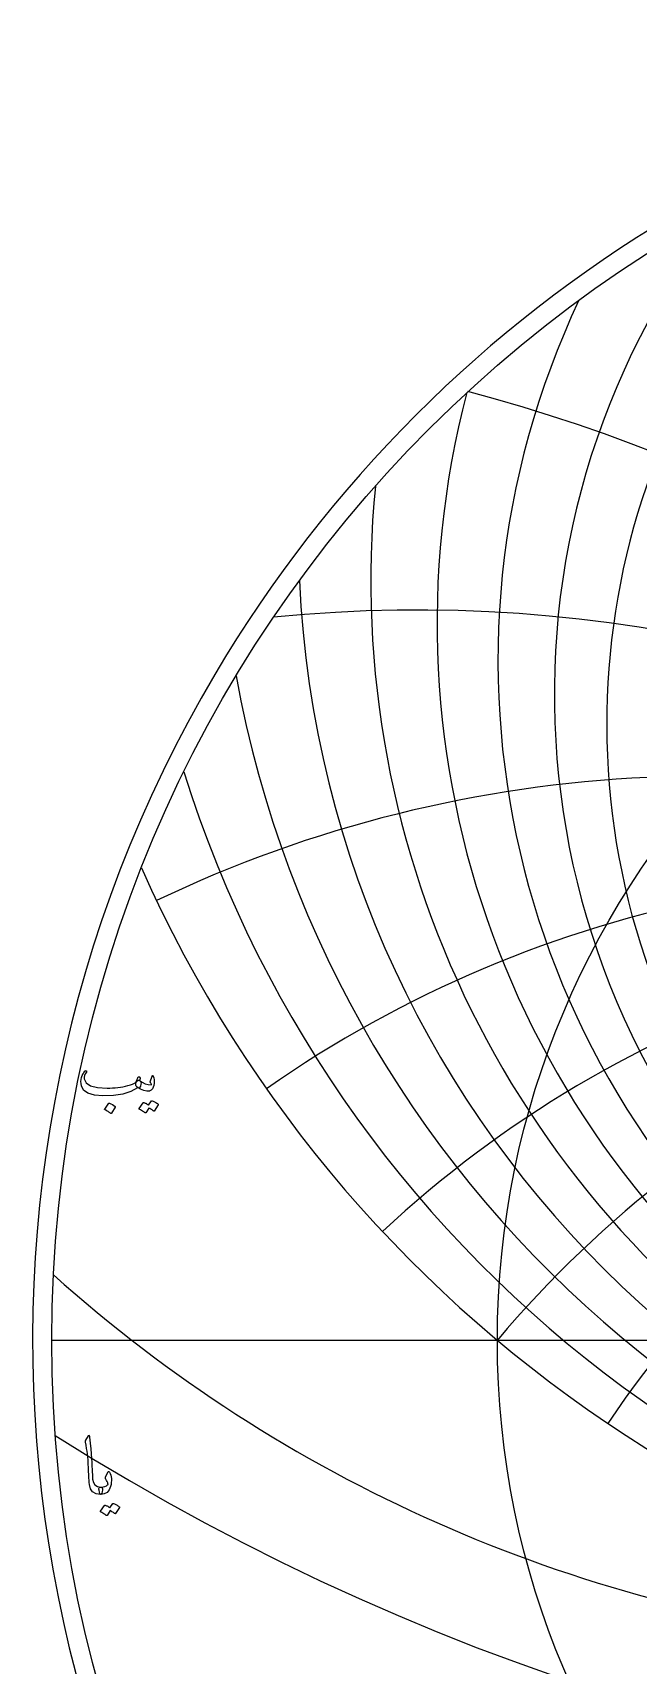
# Model space of a CAD drawing. Header units: millimetres. Extents: x -80 to 80, y -80 to 82.
# Drawn here: x -80.4 to -43.2, y -20 to 80.3 of the extents above; entities that cross this region are included whole.
import ezdxf

# ---------------------------------------------------------------- set-up
doc = ezdxf.new("R2010")
doc.units = ezdxf.units.MM
for name, color, linetype in [('CUT_OUTER', 1, 'Continuous'), ('ENGRAVE', 7, 'Continuous'), ('ENGRAVE_FINE', 8, 'Continuous'), ('TEXT', 5, 'Continuous')]:
    doc.layers.add(name, color=color, linetype=linetype)

msp = doc.modelspace()

# ---------------------------------------------------------------- linework, layer by layer
at = {"layer": 'CUT_OUTER'}
for centre, radius, start, end in [((-0.0002, -0.0002), 80.3699, 149.413866, 87.803582), ((-0.0008, 0.0008), 80.3689, 92.195702, 149.41427)]:
    msp.add_arc(centre, radius, start, end, dxfattribs=at)
at = {"layer": 'ENGRAVE'}
msp.add_lwpolyline([(-79.2, 0), (79.2, 0)], dxfattribs=at)
for radius in [79.2, 51.8435]:
    msp.add_circle((0, 0), radius, dxfattribs=at)
for centre, radius, start, end in [((0, 44.0485), 55.5419, 165.229653, 14.770347), ((0, 61.7847), 80.6541, 203.97548, 336.02452), ((0, -43.5018), 67.6769, 40, 140), ((0, -43.5018), 67.6769, 40, 140), ((-19.0512, 71.1001), 90.0328, 228.168317, 263.981304)]:
    msp.add_arc(centre, radius, start, end, dxfattribs=at)
at = {"layer": 'ENGRAVE_FINE'}
for centre, radius, start, end in [((0, 37.8404), 45.1265, 124.801633, 55.198367), ((0, 39.6686), 48.3442, 141.990147, 38.009853), ((0, 41.7254), 51.8027, 154.69046, 25.30954), ((-80.6541, -43.5018), 105.2865, 15.092561, 75.137638), ((-80.6541, -43.5018), 105.2865, 15.092561, 75.137638), ((0, 46.6844), 59.6105, 174.434401, 5.565599), ((0, 49.6913), 64.0688, 182.713134, 357.286866), ((-56.7876, -43.5018), 88.3459, 19.26514, 95.711992), ((-56.7876, -43.5018), 88.3459, 19.26514, 95.711992), ((0, 53.1427), 68.9929, 190.30301, 349.69699), ((-39.0733, -43.5018), 78.1465, 23.734738, 115.544112), ((-39.0733, -43.5018), 78.1465, 23.734738, 115.544112), ((0, 57.1329), 74.4795, 197.355869, 342.644131), ((-24.6324, -43.5018), 72.0202, 28.59547, 125.068875), ((-24.6324, -43.5018), 72.0202, 28.59547, 125.068875), ((-11.9333, -43.5018), 68.7209, 33.966107, 133.101185), ((-11.9333, -43.5018), 68.7209, 33.966107, 133.101185), ((11.9333, -43.5018), 68.7209, 46.898815, 146.033893), ((11.9333, -43.5018), 68.7209, 46.898815, 146.033893), ((0, 118.9871), 147.7245, 237.678517, 302.321483)]:
    msp.add_arc(centre, radius, start, end, dxfattribs=at)
at = {"layer": 'TEXT'}
for points in [[(-73.8092, 15.9485), (-73.8043, 15.946), (-73.7998, 15.9435), (-73.7956, 15.941), (-73.7917, 15.9385), (-73.7878, 15.9357), (-73.7836, 15.9323), (-73.779, 15.9282), (-73.7742, 15.9235), (-73.7339, 15.8761), (-73.718, 15.8086), (-73.7264, 15.7212), (-73.7592, 15.6138), (-73.7895, 15.5485), (-73.8204, 15.5076), (-73.8519, 15.4911), (-73.8841, 15.4989), (-73.9003, 15.5067), (-73.9141, 15.5101), (-73.9253, 15.5092), (-73.9341, 15.5039), (-74.3438, 15.2797), (-74.8334, 15.1216), (-75.4029, 15.0298), (-76.0524, 15.0042), (-76.5776, 15.0492), (-76.9742, 15.1691), (-77.2421, 15.364), (-77.3814, 15.6338), (-77.4029, 15.7612), (-77.4076, 15.8886), (-77.3954, 16.016), (-77.3664, 16.1434), (-77.3268, 16.2561), (-77.2777, 16.3594), (-77.2193, 16.4534), (-77.1516, 16.5381), (-77.1388, 16.5487), (-77.1253, 16.5555), (-77.1113, 16.5587), (-77.0966, 16.558), (-77.0829, 16.5521), (-77.0716, 16.5443), (-77.0629, 16.5346), (-77.0566, 16.5231), (-77.0538, 16.5118), (-77.0554, 16.4981), (-77.0613, 16.4818), (-77.0716, 16.4631), (-77.1441, 16.3569), (-77.1915, 16.2533), (-77.214, 16.1521), (-77.2115, 16.0534), (-77.0929, 15.8061), (-76.8168, 15.6288), (-76.3834, 15.5213), (-75.7926, 15.4839), (-75.6304, 15.4864), (-75.4685, 15.4939), (-75.3069, 15.5064), (-75.1456, 15.5238), (-74.9856, 15.5463), (-74.8278, 15.5738), (-74.6721, 15.6063), (-74.5186, 15.6437), (-74.3697, 15.6862), (-74.2476, 15.7287), (-74.1523, 15.7711), (-74.084, 15.8136), (-74.0576, 15.8361), (-74.0334, 15.8636), (-74.0114, 15.896), (-73.9915, 15.9335), (-73.9729, 15.9754), (-73.9547, 16.021), (-73.9367, 16.0703), (-73.9191, 16.1234), (-73.9122, 16.1396), (-73.9016, 16.1533), (-73.8872, 16.1646), (-73.8691, 16.1733), (-73.8498, 16.178), (-73.8316, 16.1771), (-73.8148, 16.1705), (-73.7992, 16.1583), (-73.7867, 16.1415), (-73.7792, 16.1209), (-73.7767, 16.0965), (-73.7792, 16.0684)], [(-73.959, 15.5488), (-74.0134, 15.6003), (-74.0415, 15.665), (-74.0434, 15.7427), (-74.019, 15.8336), (-73.9662, 15.9151), (-73.9178, 15.9647), (-73.8738, 15.9825), (-73.8341, 15.9685), (-73.6468, 15.8445), (-73.4594, 15.7574), (-73.2721, 15.7071), (-73.0847, 15.6937), (-73.0782, 15.695), (-73.0735, 15.6987), (-73.0707, 15.7049), (-73.0697, 15.7137), (-73.0744, 15.7302), (-73.0885, 15.7549), (-73.1119, 15.7877), (-73.1447, 15.8286), (-73.1509, 15.8411), (-73.1547, 15.8536), (-73.1559, 15.8661), (-73.1547, 15.8786), (-73.0348, 16.2233), (-73.0291, 16.2364), (-73.0223, 16.2458), (-73.0142, 16.2514), (-73.0048, 16.2533), (-72.9954, 16.2517), (-72.9873, 16.247), (-72.9804, 16.2392), (-72.9748, 16.2283), (-72.9373, 16.1162), (-72.9149, 16.0047), (-72.9074, 15.8939), (-72.9149, 15.7836), (-72.9392, 15.6466), (-72.9723, 15.5351), (-73.0142, 15.4492), (-73.0647, 15.3889), (-73.1031, 15.3558), (-73.1384, 15.3315), (-73.1706, 15.3159), (-73.1996, 15.309), (-73.367, 15.3053), (-73.5494, 15.344), (-73.7467, 15.4252), (-73.959, 15.5488)], [(-75.7027, 14.5596), (-75.6965, 14.5658), (-75.6877, 14.5696), (-75.6765, 14.5708), (-75.6627, 14.5696), (-75.5656, 14.5302), (-75.4741, 14.4821), (-75.3883, 14.4253), (-75.308, 14.3597), (-75.3002, 14.3497), (-75.2968, 14.3398), (-75.2977, 14.3298), (-75.303, 14.3198), (-75.5378, 13.9401), (-75.5466, 13.931), (-75.5578, 13.9288), (-75.5715, 13.9335), (-75.5878, 13.9451), (-75.6018, 13.9551), (-75.624, 13.97), (-75.6543, 13.99), (-75.6927, 14.015), (-75.7399, 14.045), (-75.7964, 14.08), (-75.8623, 14.1199), (-75.9375, 14.1649), (-75.9475, 14.1724), (-75.9525, 14.1799), (-75.9525, 14.1874), (-75.9475, 14.1949)], [(-73.0697, 14.6995), (-73.0635, 14.7057), (-73.0547, 14.7095), (-73.0435, 14.7107), (-73.0298, 14.7095), (-72.9806, 14.691), (-72.933, 14.6707), (-72.8869, 14.6486), (-72.8424, 14.6245), (-72.7992, 14.5983), (-72.7569, 14.5696), (-72.7155, 14.5384), (-72.675, 14.5046), (-72.6672, 14.4943), (-72.6638, 14.4834), (-72.6647, 14.4718), (-72.67, 14.4597), (-72.9099, 14.08), (-72.9164, 14.075), (-72.9261, 14.075), (-72.9389, 14.08), (-72.9548, 14.0899), (-72.9658, 14.0992), (-72.9836, 14.1118), (-73.0082, 14.1279), (-73.0398, 14.1474), (-73.0785, 14.1707), (-73.1247, 14.198), (-73.1784, 14.2294), (-73.2396, 14.2648), (-73.4295, 13.97), (-73.4382, 13.961), (-73.4494, 13.9588), (-73.4632, 13.9635), (-73.4794, 13.975), (-73.4935, 13.985), (-73.5156, 14), (-73.5459, 14.02), (-73.5843, 14.045), (-73.6315, 14.075), (-73.688, 14.1099), (-73.7539, 14.1499), (-73.8291, 14.1949), (-73.837, 14.2024), (-73.8404, 14.2099), (-73.8395, 14.2173), (-73.8341, 14.2248), (-73.5893, 14.5896), (-73.5831, 14.5958), (-73.5743, 14.5996), (-73.5631, 14.6008), (-73.5494, 14.5996), (-73.5075, 14.586), (-73.4669, 14.5702), (-73.4276, 14.5522), (-73.3895, 14.5321), (-73.3526, 14.5101), (-73.317, 14.4865), (-73.2827, 14.4614), (-73.2496, 14.4347)], [(-76.9495, -5.8677), (-76.9398, -5.8527), (-76.9308, -5.8427), (-76.9223, -5.8377), (-76.9145, -5.8377), (-76.9027, -5.8443), (-76.892, -5.864), (-76.8827, -5.8968), (-76.8746, -5.9427), (-76.8333, -6.3158), (-76.7996, -6.6609), (-76.7734, -6.9778), (-76.7547, -7.2666), (-76.7426, -7.5136), (-76.7315, -7.735), (-76.7214, -7.9308), (-76.7122, -8.101), (-76.7042, -8.2456), (-76.6978, -8.3645), (-76.693, -8.4579), (-76.6897, -8.5257), (-76.6454, -8.7286), (-76.5473, -8.8779), (-76.3956, -8.9734), (-76.1901, -9.0153), (-76.1329, -9.0303), (-76.0964, -9.0652), (-76.0805, -9.1202), (-76.0852, -9.1951), (-76.1086, -9.3132), (-76.1339, -9.3975), (-76.161, -9.4481), (-76.1901, -9.4649), (-76.4792, -9.4268), (-76.6922, -9.3126), (-76.829, -9.1221), (-76.8895, -8.8554), (-76.8991, -8.7278), (-76.9077, -8.6), (-76.9153, -8.4718), (-76.922, -8.3433), (-76.9281, -8.2145), (-76.9339, -8.0854), (-76.9394, -7.9559), (-76.9445, -7.8262), (-76.9539, -7.5787), (-76.967, -7.3559), (-76.9838, -7.1578), (-77.0045, -6.9844), (-77.0288, -6.8178), (-77.0569, -6.6402), (-77.0888, -6.4518), (-77.1244, -6.2524), (-77.129, -6.2165), (-77.1281, -6.1837), (-77.1216, -6.1541), (-77.1094, -6.1275)], [(-75.8903, -8.4108), (-75.7504, -8.101), (-75.7298, -8.067), (-75.708, -8.0548), (-75.6849, -8.0645), (-75.6605, -8.096), (-75.6155, -8.1905), (-75.5806, -8.289), (-75.5556, -8.3915), (-75.5406, -8.4982), (-75.5359, -8.6095), (-75.5418, -8.7261), (-75.5584, -8.8481), (-75.5856, -8.9753), (-75.6683, -9.1895), (-75.7966, -9.3425), (-75.9706, -9.4343), (-76.1901, -9.4649), (-76.2154, -9.449), (-76.2413, -9.4012), (-76.2678, -9.3216), (-76.295, -9.2101), (-76.3028, -9.1505), (-76.3013, -9.1015), (-76.2903, -9.0631), (-76.27, -9.0353), (-76.2538, -9.0247), (-76.2351, -9.0178), (-76.2138, -9.0147), (-76.1901, -9.0153), (-76.0518, -9.0109), (-75.9315, -8.9828), (-75.8294, -8.931), (-75.7454, -8.8554), (-75.7417, -8.8495), (-75.7404, -8.8417), (-75.7417, -8.832), (-75.7454, -8.8204), (-75.7651, -8.7499), (-75.7941, -8.678), (-75.8326, -8.605), (-75.8803, -8.5307), (-75.8959, -8.5026), (-75.9028, -8.4732), (-75.9009, -8.4426), (-75.8903, -8.4108)], [(-75.4457, -10.0295), (-75.4394, -10.0233), (-75.4307, -10.0195), (-75.4194, -10.0183), (-75.4057, -10.0195), (-75.3565, -10.0379), (-75.3089, -10.0582), (-75.2628, -10.0804), (-75.2183, -10.1044), (-75.1751, -10.1307), (-75.1328, -10.1594), (-75.0914, -10.1906), (-75.051, -10.2243), (-75.0432, -10.2347), (-75.0397, -10.2456), (-75.0407, -10.2571), (-75.046, -10.2693), (-75.2858, -10.649), (-75.2923, -10.654), (-75.302, -10.654), (-75.3148, -10.649), (-75.3308, -10.639), (-75.3417, -10.6298), (-75.3595, -10.6172), (-75.3841, -10.6011), (-75.4157, -10.5816), (-75.4544, -10.5583), (-75.5006, -10.531), (-75.5543, -10.4996), (-75.6155, -10.4642), (-75.8054, -10.7589), (-75.8141, -10.768), (-75.8254, -10.7702), (-75.8391, -10.7655), (-75.8553, -10.7539), (-75.8694, -10.7439), (-75.8916, -10.729), (-75.9219, -10.709), (-75.9603, -10.684), (-76.0074, -10.654), (-76.0639, -10.619), (-76.1298, -10.5791), (-76.2051, -10.5341), (-76.2129, -10.5266), (-76.2163, -10.5191), (-76.2154, -10.5116), (-76.2101, -10.5041), (-75.9653, -10.1394), (-75.959, -10.1332), (-75.9503, -10.1294), (-75.939, -10.1282), (-75.9253, -10.1294), (-75.8835, -10.143), (-75.8429, -10.1588), (-75.8035, -10.1767), (-75.7654, -10.1969), (-75.7286, -10.2189), (-75.693, -10.2425), (-75.6586, -10.2676), (-75.6255, -10.2943)]]:
    msp.add_lwpolyline(points, close=True, dxfattribs=at)

doc.saveas('drawing.dxf')
